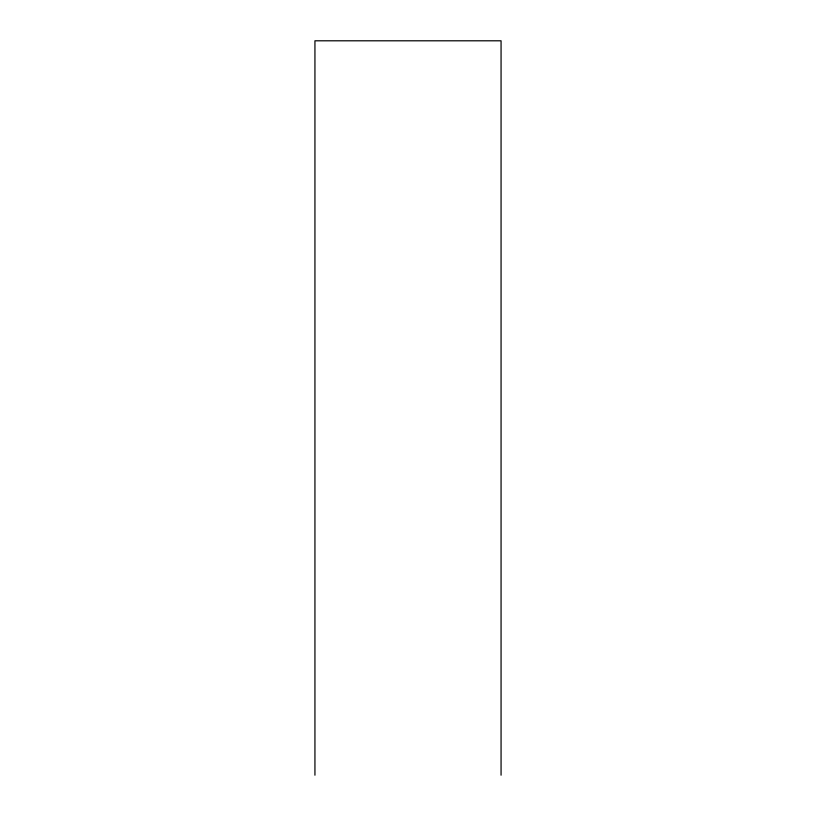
<?xml version="1.0" encoding="UTF-8"?>
<svg xmlns="http://www.w3.org/2000/svg" width="816" height="816" viewBox="0 0 816 816"><rect width="100%" height="100%" fill="white"/><g stroke="black" fill="none" stroke-linecap="round" stroke-linejoin="round"><path stroke-width="1.22" d="M501.065 775.2L501.065 40.8L314.935 40.8L314.935 775.2"/></g></svg>
